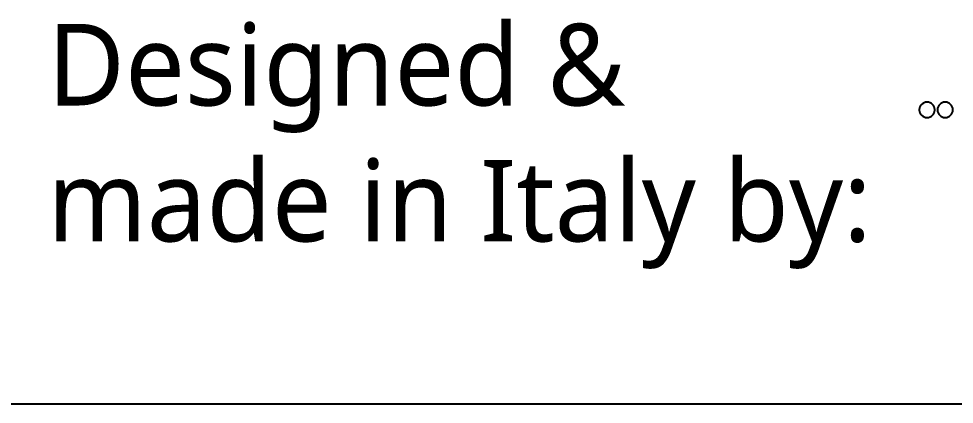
# Model space of a CAD drawing. Header units: millimetres. Extents: x 0 to 289, y 0 to 150.
# Drawn here: x 215.38 to 251.2, y 81.88 to 96.66 of the extents above; entities that cross this region are included whole.
import ezdxf

# ---------------------------------------------------------------- set-up
doc = ezdxf.new("R2010")
doc.units = ezdxf.units.MM
doc.header["$MEASUREMENT"] = 0
doc.layers.add('CUT', color=1, linetype='Continuous')
doc.layers.add('ENGRAVE', color=3, linetype='Continuous')
doc.styles.get("Standard").update_dxf_attribs({"font": 'Arial.ttf'})

msp = doc.modelspace()

# ---------------------------------------------------------------- linework, layer by layer
at = {"layer": 'CUT'}
msp.add_line((289, 81.882), (0, 81.882), dxfattribs=at)
at = {"layer": 'ENGRAVE'}
for points in [[(250.155, 93.461), (250.14, 93.461), (250.095, 93.455), (250.04, 93.437), (249.989, 93.41), (249.945, 93.374), (249.909, 93.33), (249.882, 93.28), (249.865, 93.225), (249.859, 93.18), (249.859, 93.165), (249.859, 93.15), (249.865, 93.106), (249.882, 93.05), (249.909, 93), (249.945, 92.956), (249.989, 92.92), (250.04, 92.893), (250.095, 92.875), (250.14, 92.869), (250.155, 92.869), (250.17, 92.869), (250.214, 92.875), (250.27, 92.893), (250.32, 92.92), (250.364, 92.956), (250.4, 93), (250.427, 93.05), (250.444, 93.106), (250.45, 93.15), (250.45, 93.165), (250.45, 93.18), (250.444, 93.225), (250.427, 93.28), (250.4, 93.33), (250.364, 93.374), (250.32, 93.41), (250.27, 93.437), (250.214, 93.455), (250.17, 93.461), (250.155, 93.461)], [(250.85, 93.461), (250.835, 93.461), (250.791, 93.455), (250.735, 93.437), (250.685, 93.41), (250.641, 93.374), (250.605, 93.33), (250.578, 93.28), (250.561, 93.225), (250.555, 93.18), (250.555, 93.165), (250.555, 93.15), (250.561, 93.106), (250.578, 93.05), (250.605, 93), (250.641, 92.956), (250.685, 92.92), (250.735, 92.893), (250.791, 92.875), (250.835, 92.869), (250.85, 92.869), (250.865, 92.869), (250.91, 92.875), (250.965, 92.893), (251.015, 92.92), (251.059, 92.956), (251.095, 93), (251.123, 93.05), (251.14, 93.106), (251.146, 93.15), (251.146, 93.165), (251.146, 93.18), (251.14, 93.225), (251.123, 93.28), (251.095, 93.33), (251.059, 93.374), (251.015, 93.41), (250.965, 93.437), (250.91, 93.455), (250.865, 93.461), (250.85, 93.461)]]:
    msp.add_lwpolyline(points, close=True, dxfattribs=at)

# ---------------------------------------------------------------- texts
at = {"layer": 'ENGRAVE', "insert": (216.476, 96.456), "char_height": 3.125, "attachment_point": 1}
msp.add_mtext_dynamic_manual_height_columns('{\\fRoboto|b0|i0|c0|p0;Designed & \\Pmade in Italy by:}', width=50.35653, gutter_width=26.133, heights=[40.644], dxfattribs=at)

doc.saveas('drawing.dxf')
